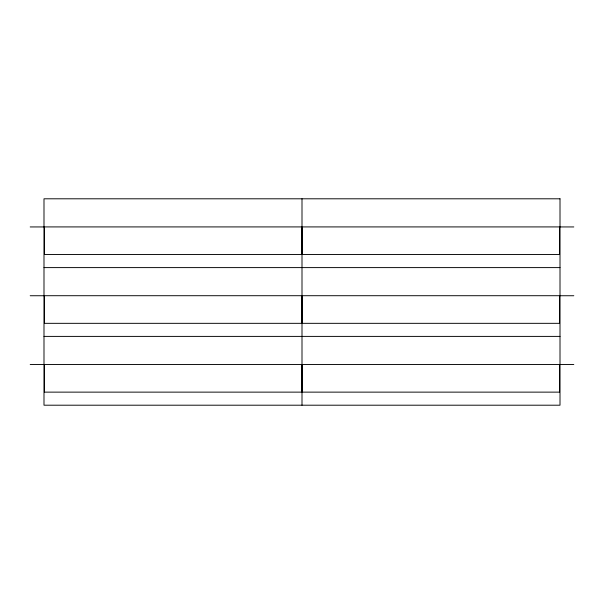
<?xml version="1.0" encoding="UTF-8"?>
<svg xmlns="http://www.w3.org/2000/svg" width="604" height="604" viewBox="0 0 604 604"><rect width="100%" height="100%" fill="white"/><g stroke="black" fill="none" stroke-linecap="round" stroke-linejoin="round"><path stroke-width="0.91" d="M30.2 226.938L43.994 226.938M560.006 226.938L573.8 226.938M43.994 267.602L560.006 267.602M30.2 295.741L43.994 295.741M560.006 295.741L573.8 295.741M43.994 336.398L560.006 336.398M30.2 364.537L43.994 364.537M560.006 364.537L573.8 364.537M302 198.799L302 405.201M560.006 198.799L43.994 198.799L43.994 405.201L560.006 405.201L560.006 198.799M301.562 226.915L44.432 226.915L44.432 254.526L301.562 254.526L301.562 226.915M559.568 226.915L302.438 226.915L302.438 254.526L559.568 254.526L559.568 226.915M301.562 295.711L44.432 295.711L44.432 323.329L301.562 323.329L301.562 295.711M559.568 295.711L302.438 295.711L302.438 323.329L559.568 323.329L559.568 295.711M301.562 364.514L44.432 364.514L44.432 392.132L301.562 392.132L301.562 364.514M559.568 364.514L302.438 364.514L302.438 392.132L559.568 392.132L559.568 364.514"/></g></svg>
